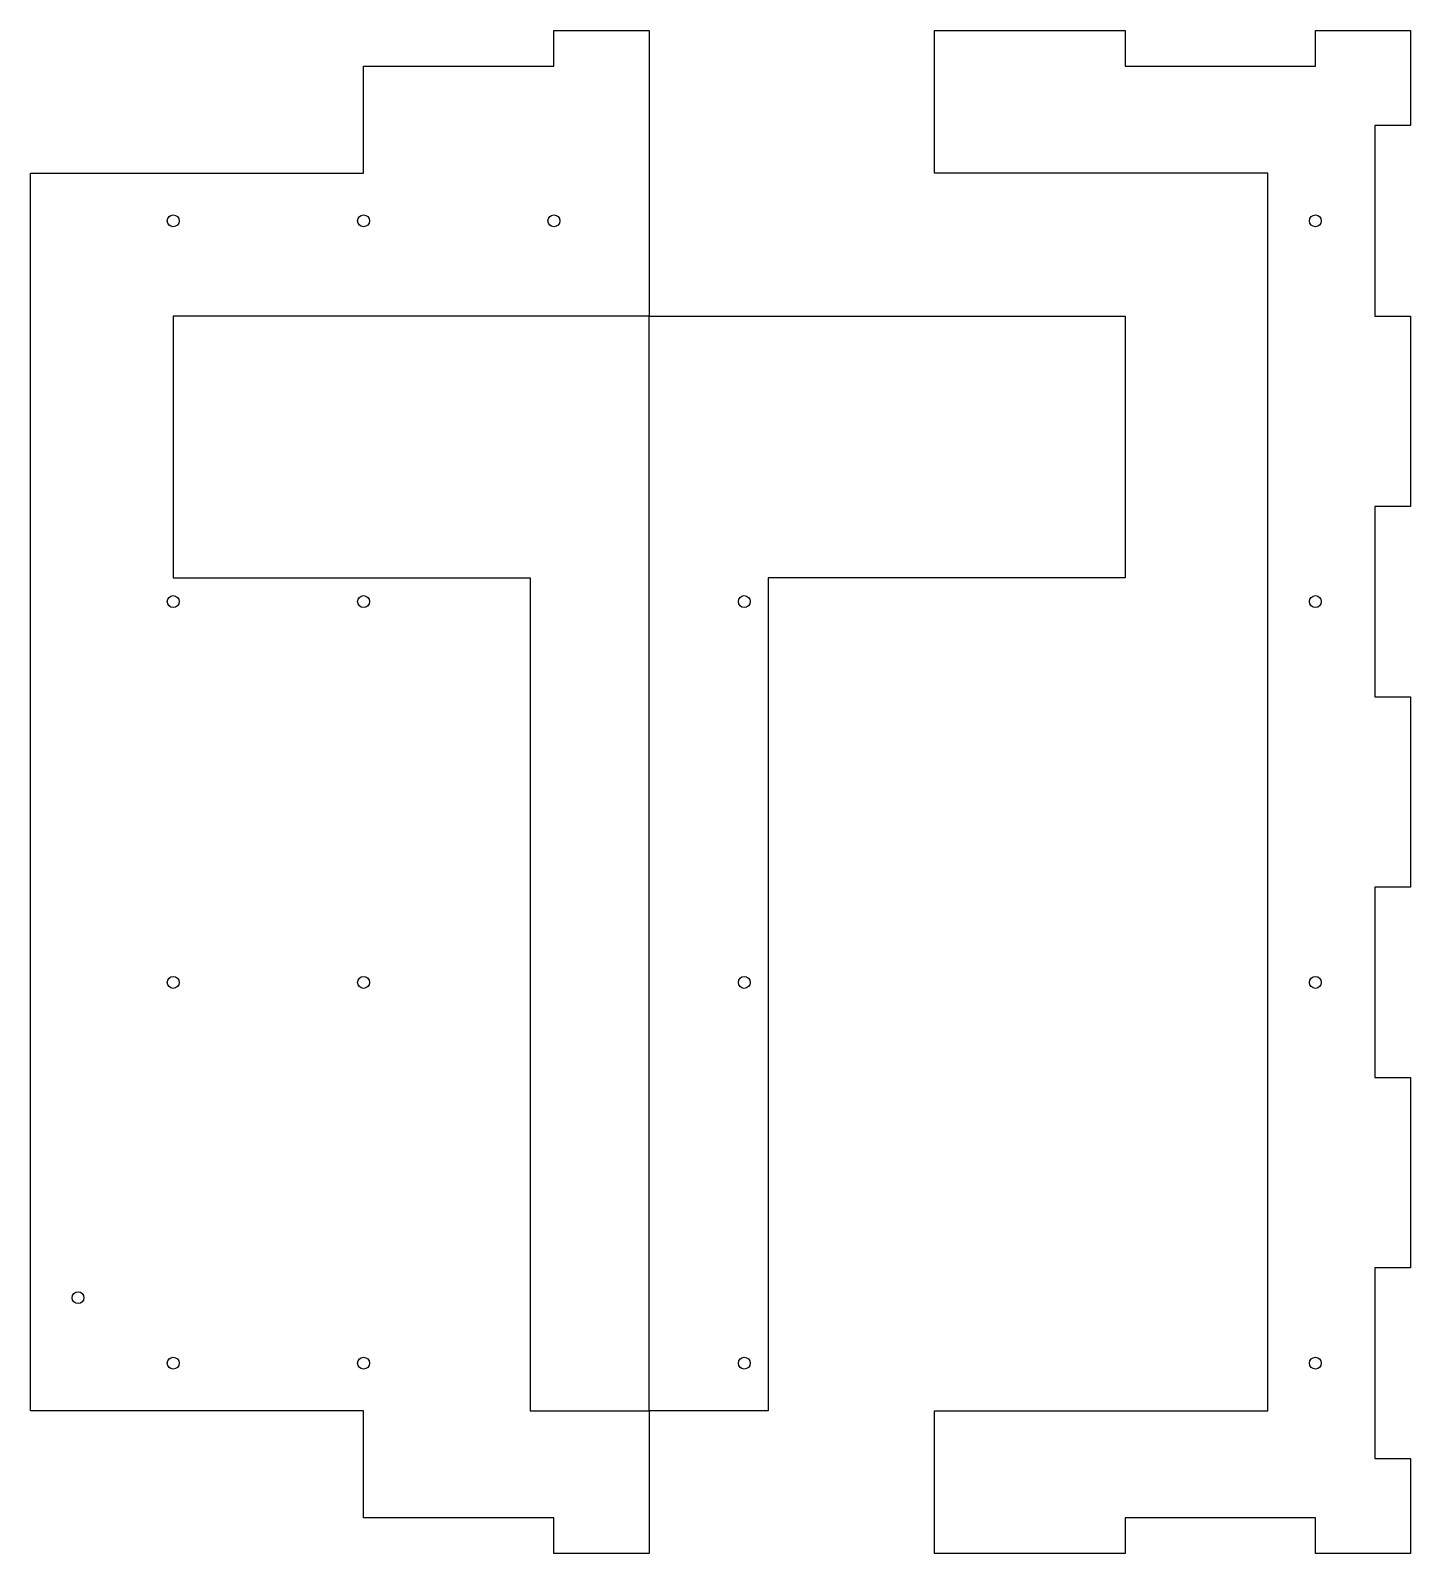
# Model space of a CAD drawing. Extents: x 303 to 419, y 16 to 144.
import ezdxf

# ---------------------------------------------------------------- set-up
doc = ezdxf.new("R2010")
doc.units = 0

msp = doc.modelspace()

# ---------------------------------------------------------------- linework, layer by layer
at = {"layer": '1', "color": 1}
for points in [[(365, 96), (365, 28), (355, 28), (355, 16), (347, 16), (347, 19), (331, 19), (331, 28), (303, 28), (303, 132), (331, 132), (331, 141), (347, 141), (347, 144), (355, 144), (355, 120), (395, 120), (395, 98), (365, 98), (365, 96)], [(407, 83), (407, 132), (379, 132), (379, 144), (395, 144), (395, 141), (411, 141), (411, 144), (419, 144), (419, 136), (416, 136), (416, 120), (419, 120), (419, 104), (416, 104), (416, 88), (419, 88), (419, 72), (416, 72), (416, 56), (419, 56), (419, 40), (416, 40), (416, 24), (419, 24), (419, 16), (411, 16), (411, 19), (395, 19), (395, 16), (379, 16), (379, 28), (407, 28), (407, 83)], [(345, 96), (345, 28), (355, 28), (355, 120), (315, 120), (315, 98), (345, 98), (345, 96)]]:
    msp.add_lwpolyline(points, close=True, dxfattribs=at)
for centre in [(315, 128, 6), (331, 128, 6), (347, 128, 6), (411, 128, 6), (315, 96, 6), (331, 96, 6), (363, 96, 6), (411, 96, 6), (315, 64, 6), (331, 64, 6), (363, 64, 6), (411, 64, 6), (307, 37.5, 6), (315, 32, 6), (331, 32, 6), (363, 32, 6), (411, 32, 6)]:
    msp.add_circle(centre, 0.5, dxfattribs=at)

doc.saveas('drawing.dxf')
